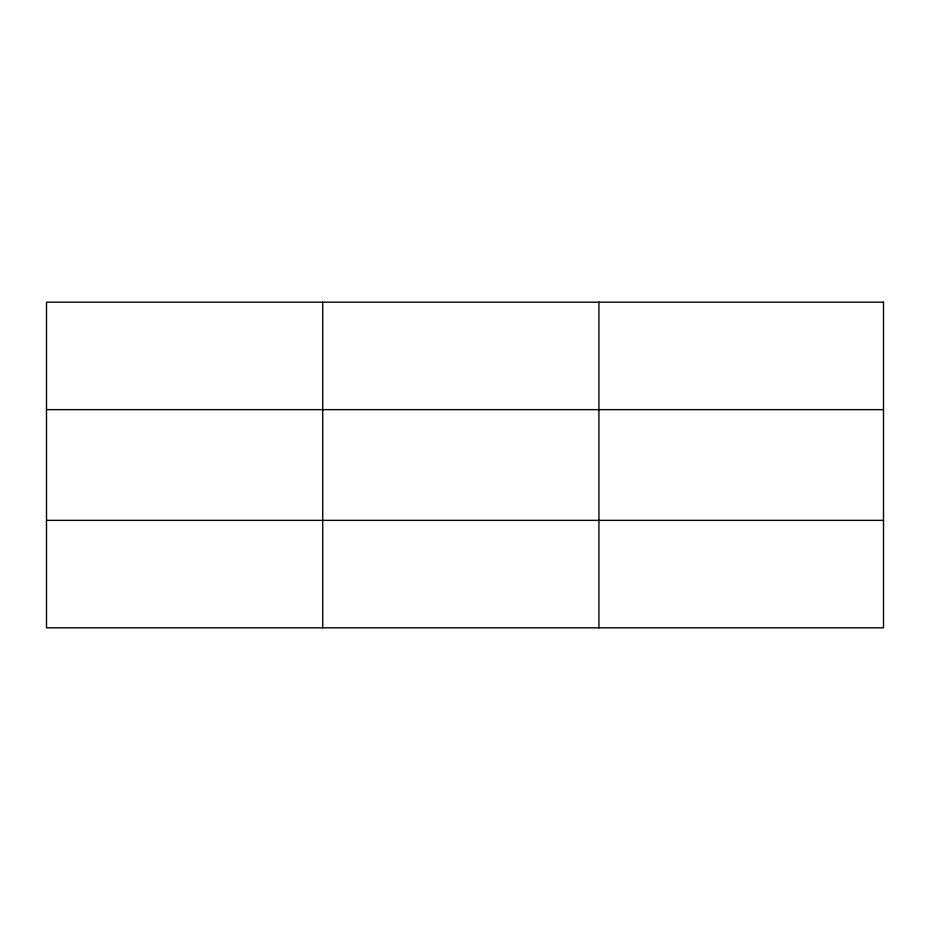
<?xml version="1.0" encoding="UTF-8"?>
<svg xmlns="http://www.w3.org/2000/svg" width="930" height="930" viewBox="0 0 930 930"><rect width="100%" height="100%" fill="white"/><g stroke="black" fill="none" stroke-linecap="round" stroke-linejoin="round"><path stroke-width="1.4" d="M322.71 627.82L322.71 302.18M598.92 627.82L598.92 302.18M46.5 409.642L883.5 409.642M46.5 520.358L883.5 520.358M883.5 302.18L883.5 627.82L46.5 627.82L46.5 302.18L883.5 302.18"/></g></svg>
